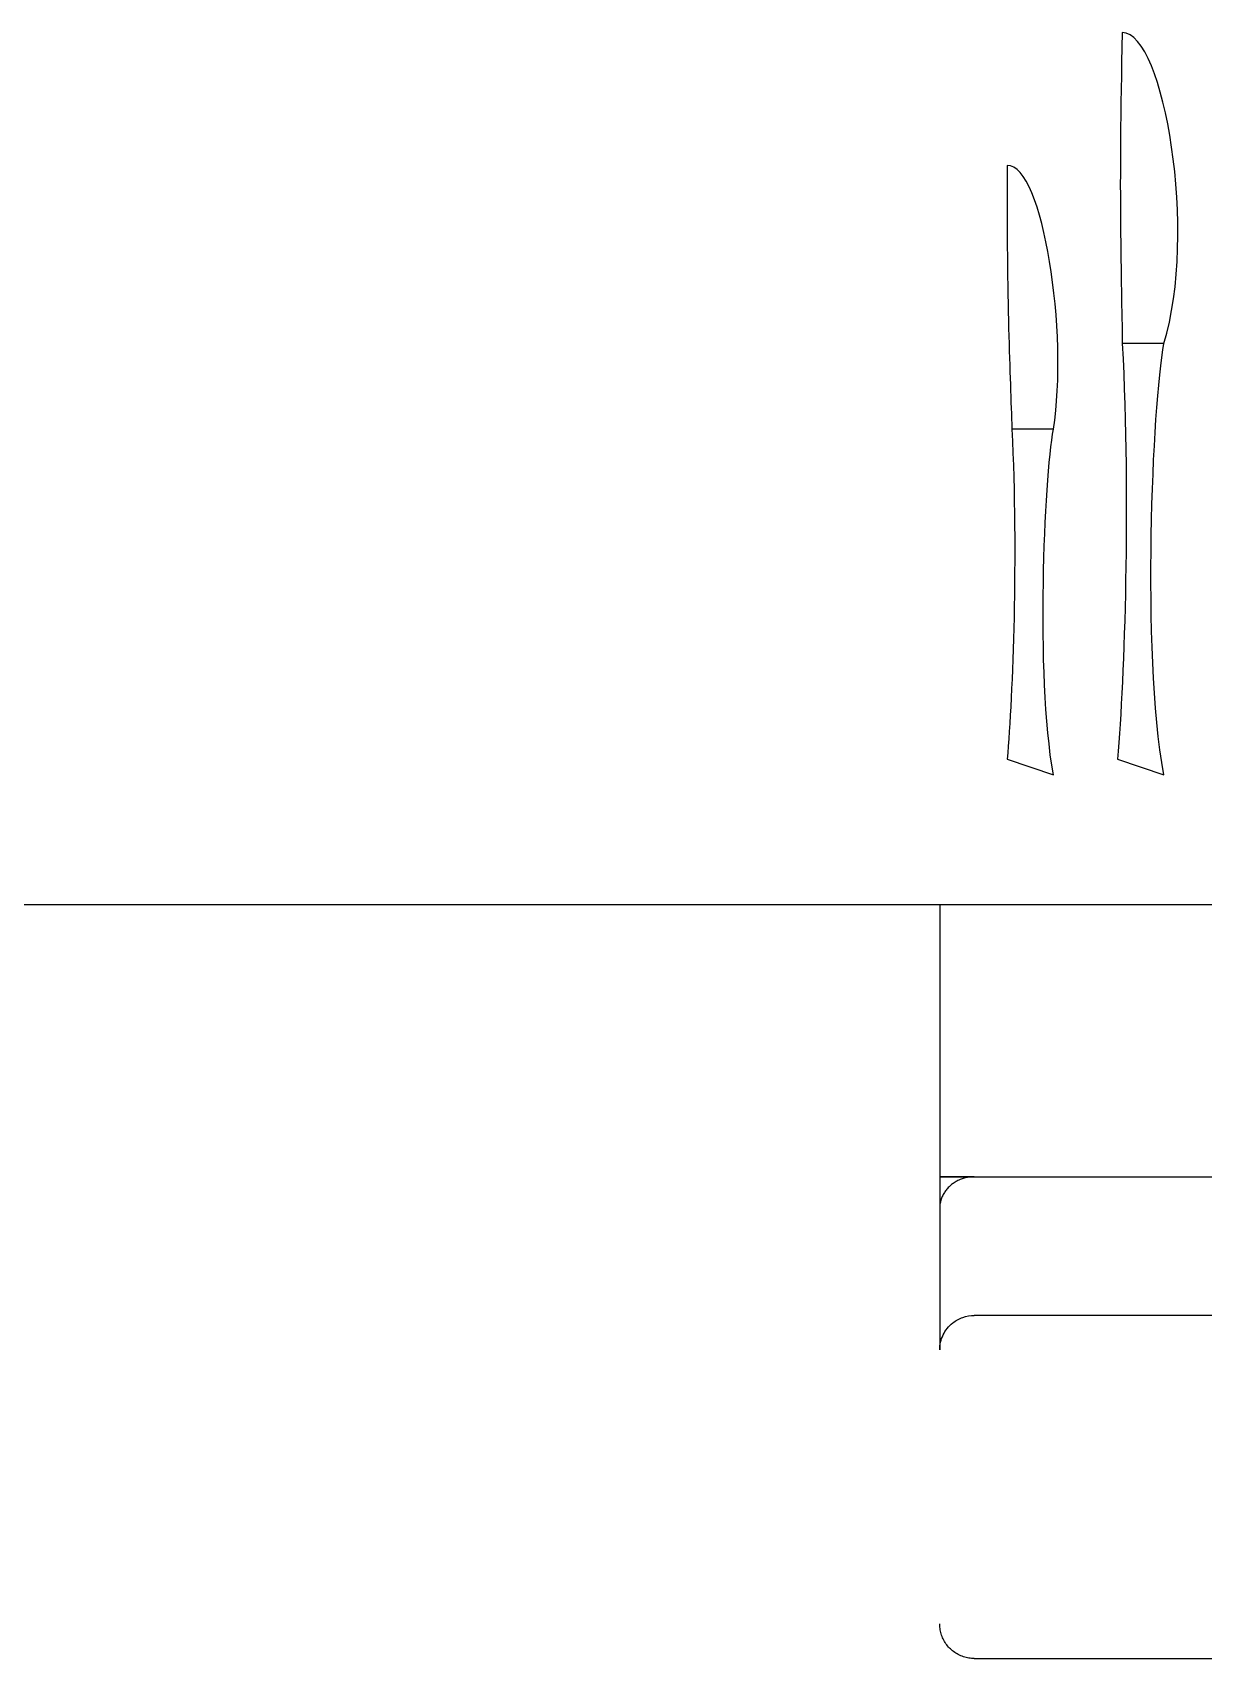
# Model space of a CAD drawing. Header units: metres. Extents: x -658 to -58, y -713 to -118.
# Drawn here: x -218.253 to -217.9142, y -197.5644 to -197.0939 of the extents above; entities that cross this region are included whole.
import ezdxf

# ---------------------------------------------------------------- set-up
doc = ezdxf.new("R2010")
doc.units = ezdxf.units.M
doc.header["$LTSCALE"] = 100
doc.layers.add('plan', color=8, linetype='Continuous')

# ---------------------------------------------------------------- blocks, each defined once
blk = doc.blocks.new('Dinner_table_with_dinner_set_and_chairs_18111 - Dinner_table_with_dinner_set_and_chairs_18111-814789-الدور الاول')
for p, q in [((0.675, 1.21818), (0.265, 1.21818)), ((0.685, 1.08797), (0.685, 1.12886)), ((0.265, 1.11894), (0.675, 1.11894)), ((0.685, 1.07881), (0.685, 1.08797)), ((0.675, 1.07881), (0.265, 1.07881)), ((0.675, 1.07881), (0.265, 1.07881)), ((0.685, 1.07881), (0.675, 1.07881)), ((0.675, 1.07881), (0.685, 1.07881)), ((0.685, 1), (0.685, 1.07881)), ((2.22, 1), (0.12, 1)), ((0.63352, 0.95798), (0.62017, 0.9625)), ((0.66546, 0.95798), (0.65211, 0.9625)), ((0.65211, 0.8625), (0.66411, 0.8625)), ((0.62017, 0.83773), (0.63217, 0.83773))]:
    blk.add_line(p, q)
at = {"flags": 128}
blk.add_lwpolyline([(0.675, 1.21818), (0.6754, 1.21817), (0.6758, 1.21815), (0.6762, 1.21811), (0.67659, 1.21805), (0.67699, 1.21798), (0.67738, 1.21789), (0.67776, 1.21779), (0.67815, 1.21767), (0.67852, 1.21754), (0.67889, 1.21739), (0.67926, 1.21723), (0.67962, 1.21705), (0.67997, 1.21686), (0.68031, 1.21665), (0.68065, 1.21643), (0.68097, 1.2162), (0.68129, 1.21596), (0.68159, 1.2157), (0.68189, 1.21543), (0.68217, 1.21515), (0.68245, 1.21486), (0.68271, 1.21455), (0.68296, 1.21424), (0.68319, 1.21392), (0.68341, 1.21358), (0.68362, 1.21324), (0.68382, 1.21289), (0.684, 1.21254), (0.68417, 1.21217), (0.68432, 1.2118), (0.68446, 1.21143), (0.68458, 1.21105), (0.68469, 1.21066), (0.68478, 1.21027), (0.68485, 1.20988), (0.68491, 1.20948), (0.68496, 1.20909), (0.68499, 1.20869), (0.685, 1.20829), (0.685, 1.20818)], dxfattribs=at)
for points, knots in [([(0.685, 1.12886), (0.685, 1.12812), (0.68483, 1.12664), (0.68384, 1.12382), (0.68169, 1.12114), (0.67837, 1.11932), (0.67612, 1.11894), (0.675, 1.11894)], [0, 0, 0, 0, 0.142857, 0.285714, 0.571429, 0.785714, 1, 1, 1, 1]), ([(0.675, 1.07881), (0.67587, 1.07881), (0.67718, 1.07897), (0.67884, 1.07949), (0.68001, 1.08002), (0.68092, 1.08057), (0.6816, 1.08108), (0.68224, 1.08162), (0.68281, 1.08223), (0.68332, 1.08288), (0.68378, 1.08356), (0.68427, 1.08446), (0.68483, 1.08598), (0.685, 1.08716), (0.685, 1.08797)], [-1, -1, -1, -1, -0.833333, -0.75, -0.666667, -0.583333, -0.541667, -0.5, -0.416667, -0.375, -0.333333, -0.25, -0.166667, 0, 0, 0, 0])]:
    blk.add_open_spline(points, degree=3, knots=knots)
for points in [[(0.62017, 0.9625), (0.62664, 0.92579), (0.62337, 0.8559), (0.62017, 0.83773)], [(0.65211, 0.9625), (0.65729, 0.93308), (0.65467, 0.87706), (0.65211, 0.8625)], [(0.63217, 0.83773), (0.62973, 0.88422), (0.63157, 0.93398), (0.63352, 0.95798)], [(0.66411, 0.8625), (0.66228, 0.89942), (0.66386, 0.93893), (0.66546, 0.95798)], [(0.65211, 0.8625), (0.64764, 0.83515), (0.65504, 0.78582), (0.66544, 0.78624)], [(0.66544, 0.78624), (0.66573, 0.82553), (0.66458, 0.847), (0.66411, 0.8625)], [(0.62017, 0.83773), (0.61029, 0.80607), (0.61996, 0.74773), (0.63217, 0.74773)], [(0.63217, 0.74773), (0.63332, 0.79408), (0.6324, 0.81944), (0.63217, 0.83773)]]:
    blk.add_open_spline(points, degree=3)
blk = doc.blocks.new('A$Cb06f5615')
at = {"layer": 'plan', "rotation": 180}
blk.add_blockref('Dinner_table_with_dinner_set_and_chairs_18111 - Dinner_table_with_dinner_set_and_chairs_18111-814789-الدور الاول', (-29.10354, 14.90949), dxfattribs=at)

msp = doc.modelspace()

# ---------------------------------------------------------------- block references
at = {"layer": 'plan'}
msp.add_blockref('A$Cb06f5615', (-188.20201, -211.2557), dxfattribs=at)

doc.saveas('drawing.dxf')
